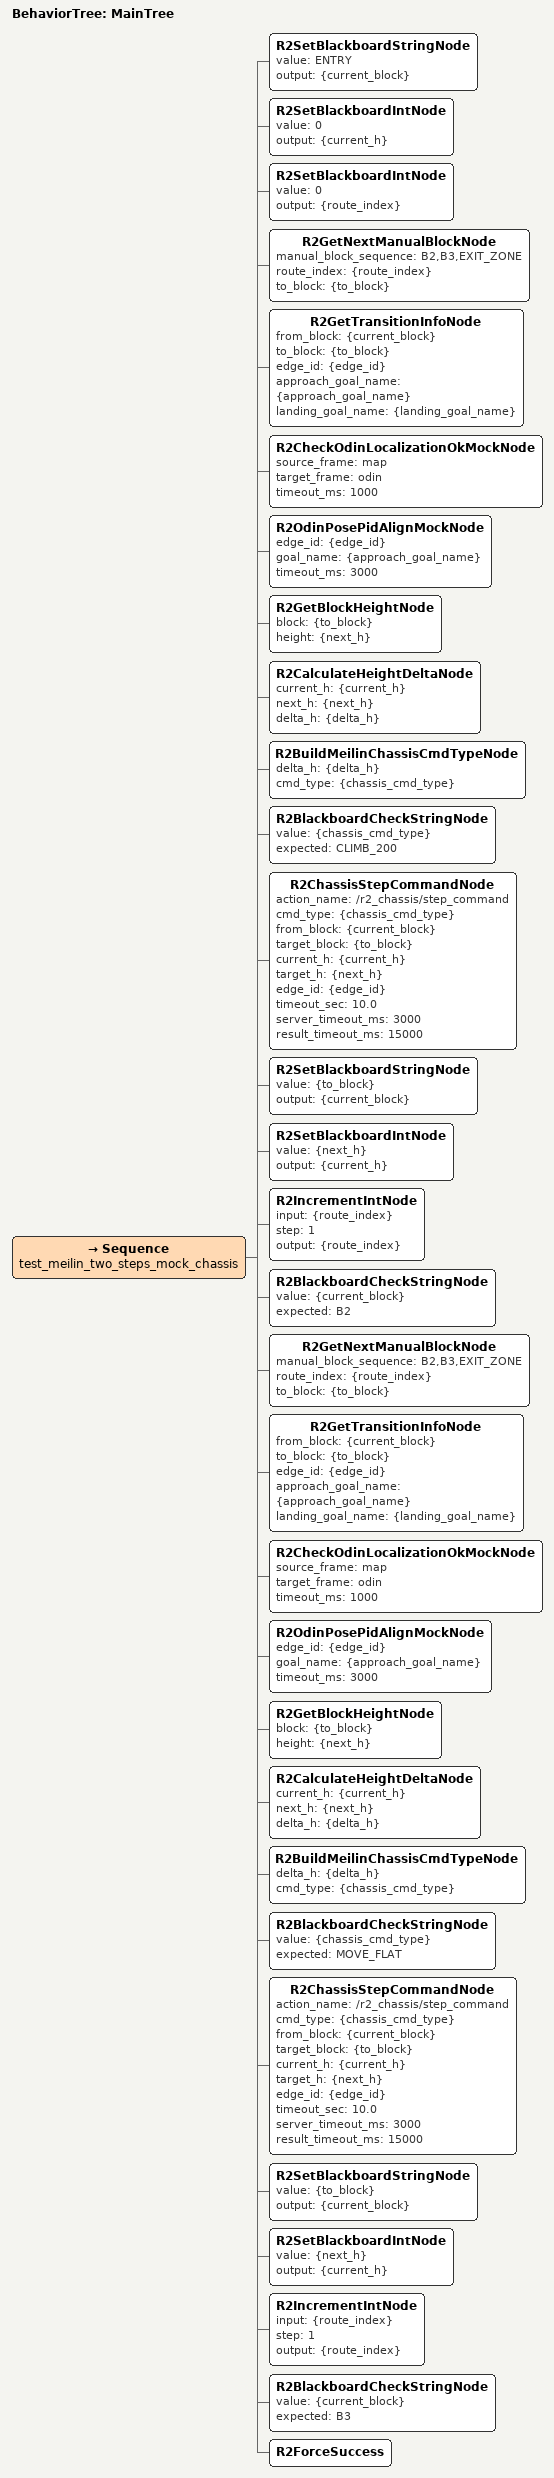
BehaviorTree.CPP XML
<root BTCPP_format="4" main_tree_to_execute="MainTree">
  <BehaviorTree ID="MainTree">
    <Sequence name="test_meilin_two_steps_mock_chassis">

      <!-- 初始化状态：机器人从 ENTRY 出发 -->
      <R2SetBlackboardStringNode
        value="ENTRY"
        output="{current_block}" />

      <R2SetBlackboardIntNode
        value="0"
        output="{current_h}" />

      <R2SetBlackboardIntNode
        value="0"
        output="{route_index}" />

      <!-- 第 1 段：ENTRY -> B2 -->

      <R2GetNextManualBlockNode
        manual_block_sequence="B2,B3,EXIT_ZONE"
        route_index="{route_index}"
        to_block="{to_block}" />

      <R2GetTransitionInfoNode
        from_block="{current_block}"
        to_block="{to_block}"
        edge_id="{edge_id}"
        approach_goal_name="{approach_goal_name}"
        landing_goal_name="{landing_goal_name}" />

      <R2CheckOdinLocalizationOkMockNode
        source_frame="map"
        target_frame="odin"
        timeout_ms="1000" />

      <R2OdinPosePidAlignMockNode
        edge_id="{edge_id}"
        goal_name="{approach_goal_name}"
        timeout_ms="3000" />

      <R2GetBlockHeightNode
        block="{to_block}"
        height="{next_h}" />

      <R2CalculateHeightDeltaNode
        current_h="{current_h}"
        next_h="{next_h}"
        delta_h="{delta_h}" />

      <R2BuildMeilinChassisCmdTypeNode
        delta_h="{delta_h}"
        cmd_type="{chassis_cmd_type}" />

      <R2BlackboardCheckStringNode
        value="{chassis_cmd_type}"
        expected="CLIMB_200" />

      <R2ChassisStepCommandNode
        action_name="/r2_chassis/step_command"
        cmd_type="{chassis_cmd_type}"
        from_block="{current_block}"
        target_block="{to_block}"
        current_h="{current_h}"
        target_h="{next_h}"
        edge_id="{edge_id}"
        timeout_sec="10.0"
        server_timeout_ms="3000"
        result_timeout_ms="15000" />

      <!-- 第 1 段结束后更新状态：现在已经在 B2 -->
      <R2SetBlackboardStringNode
        value="{to_block}"
        output="{current_block}" />

      <R2SetBlackboardIntNode
        value="{next_h}"
        output="{current_h}" />

      <R2IncrementIntNode
        input="{route_index}"
        step="1"
        output="{route_index}" />

      <R2BlackboardCheckStringNode
        value="{current_block}"
        expected="B2" />

      <R2GetNextManualBlockNode
        manual_block_sequence="B2,B3,EXIT_ZONE"
        route_index="{route_index}"
        to_block="{to_block}" />

      <R2GetTransitionInfoNode
        from_block="{current_block}"
        to_block="{to_block}"
        edge_id="{edge_id}"
        approach_goal_name="{approach_goal_name}"
        landing_goal_name="{landing_goal_name}" />

      <R2CheckOdinLocalizationOkMockNode
        source_frame="map"
        target_frame="odin"
        timeout_ms="1000" />

      <R2OdinPosePidAlignMockNode
        edge_id="{edge_id}"
        goal_name="{approach_goal_name}"
        timeout_ms="3000" />

      <R2GetBlockHeightNode
        block="{to_block}"
        height="{next_h}" />

      <R2CalculateHeightDeltaNode
        current_h="{current_h}"
        next_h="{next_h}"
        delta_h="{delta_h}" />

      <R2BuildMeilinChassisCmdTypeNode
        delta_h="{delta_h}"
        cmd_type="{chassis_cmd_type}" />

      <!-- B2 高度 200，B3 高度 200，所以应该是 MOVE_FLAT -->
      <R2BlackboardCheckStringNode
        value="{chassis_cmd_type}"
        expected="MOVE_FLAT" />

      <R2ChassisStepCommandNode
        action_name="/r2_chassis/step_command"
        cmd_type="{chassis_cmd_type}"
        from_block="{current_block}"
        target_block="{to_block}"
        current_h="{current_h}"
        target_h="{next_h}"
        edge_id="{edge_id}"
        timeout_sec="10.0"
        server_timeout_ms="3000"
        result_timeout_ms="15000" />

      <!-- 第 2 段结束后更新状态：现在已经在 B3 -->
      <R2SetBlackboardStringNode
        value="{to_block}"
        output="{current_block}" />

      <R2SetBlackboardIntNode
        value="{next_h}"
        output="{current_h}" />

      <R2IncrementIntNode
        input="{route_index}"
        step="1"
        output="{route_index}" />

      <R2BlackboardCheckStringNode
        value="{current_block}"
        expected="B3" />

      <R2ForceSuccess />

    </Sequence>
  </BehaviorTree>
</root>
